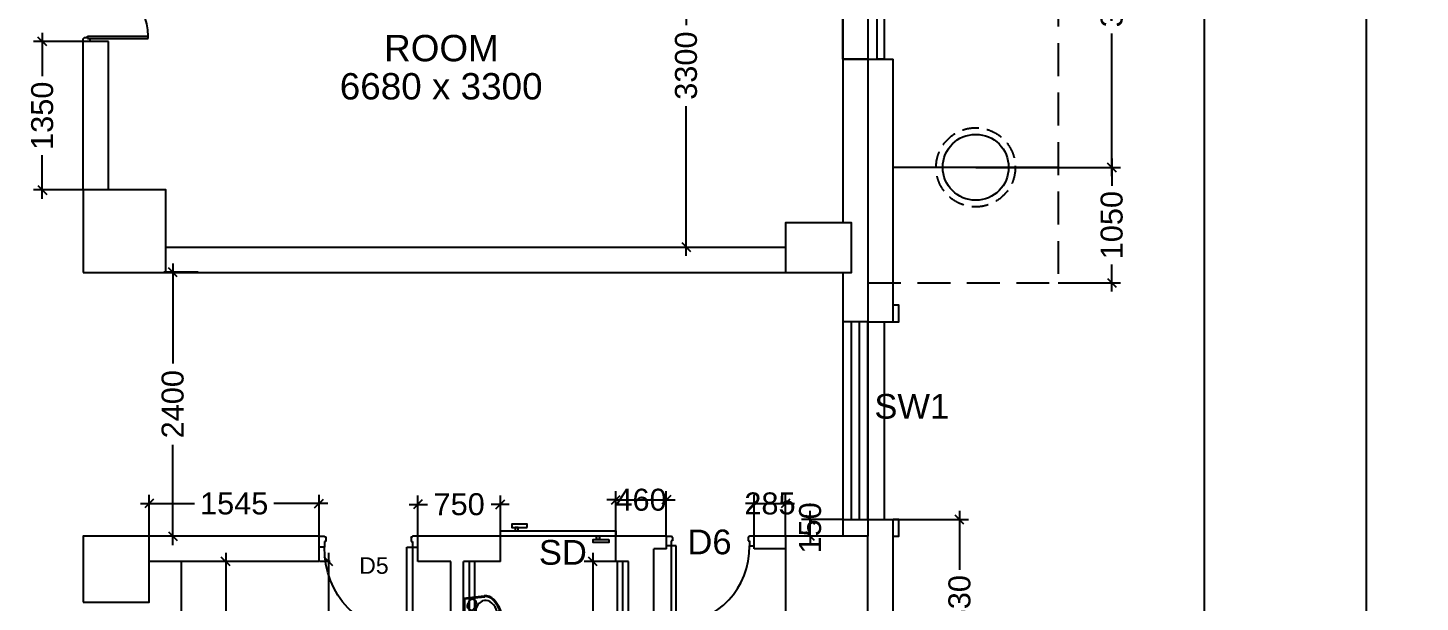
# Model space of a CAD drawing. Extents: x 7897917 to 8423973, y -6487334 to -6173396.
# Drawn here: x 8031170 to 8043838, y -6365531 to -6360306 of the extents above; entities that cross this region are included whole.
import ezdxf
from ezdxf.enums import TextEntityAlignment as Align

# ---------------------------------------------------------------- set-up
doc = ezdxf.new("R2010")
doc.units = 0
doc.header["$LTSCALE"] = 600
doc.header["$MEASUREMENT"] = 0
doc.header["$PDMODE"] = 35
doc.linetypes.add('DASHED', pattern=[0.75, 0.5, -0.25])
doc.linetypes.add('HIDDEN', pattern=[0.375, 0.25, -0.125])
doc.layers.get('0').update_dxf_attribs({"linetype": 'CONTINUOUS'})
doc.layers.get('Defpoints').update_dxf_attribs({"linetype": 'CONTINUOUS'})
for name, color, linetype in [('chajja', 7, 'CONTINUOUS'), ('DIM', 8, 'CONTINUOUS'), ('DOOR', 32, 'CONTINUOUS'), ('Ele Proje.', 7, 'CONTINUOUS'), ('Ele. Proj', 7, 'CONTINUOUS'), ('joinery', 7, 'CONTINUOUS'), ('LA-column', 3, 'CONTINUOUS'), ('Railing', 21, 'CONTINUOUS'), ('Room Dim', 1, 'CONTINUOUS'), ('TEXT', 6, 'CONTINUOUS'), ('Toi-Euip', 8, 'CONTINUOUS'), ('Walls', 7, 'CONTINUOUS'), ('WIN', 151, 'CONTINUOUS'), ('Working Dim', 5, 'CONTINUOUS')]:
    doc.layers.add(name, color=color, linetype=linetype)
doc.styles.add('ari', font='arial.ttf')
doc.styles.add('ARIAL', font='arial.ttf')
doc.styles.get("Standard").update_dxf_attribs({"font": 'romans.shx'})
doc.dimstyles.new('int. dim', dxfattribs={"dimtxt": 450, "dimasz": 80, "dimexe": 80, "dimexo": 0, "dimgap": 70, "dimtad": 0, "dimdec": 0, "dimzin": 12, "dimdsep": 46, "dimtxsty": 'ari', "dimblk": 'OBLIQUE', "dimcen": 2, "dimdle": 80, "dimclrd": 256, "dimclre": 256, "dimclrt": 6, "dimadec": 0, "dimazin": 0, "dimtfac": 1, "dimtdec": 0, "dimtix": 1, "dimtmove": 2, "dimatfit": 3, "dimfxl": 1, "dimtolj": 1, "dimtzin": 0, "dimlwd": -1, "dimlwe": -1, "dimarcsym": 0})
doc.dimstyles.new('STANDARD$0', dxfattribs={"dimscale": 0, "dimtxt": 150, "dimasz": 125, "dimexe": 0.75, "dimexo": 1, "dimgap": 25, "dimtad": 1, "dimdec": 0, "dimdsep": 46, "dimtxsty": 'Standard', "dimblk1": 'DOT', "dimblk2": 'DOT', "dimsah": 1, "dimcen": 2.5, "dimclrd": 1, "dimclre": 1, "dimclrt": 3, "dimadec": 0, "dimazin": 0, "dimtfac": 1, "dimtdec": 0, "dimtmove": 0, "dimatfit": 3, "dimldrblk": 'DOT', "dimfxl": 1, "dimtolj": 1, "dimtzin": 0, "dimarcsym": 0})

# ---------------------------------------------------------------- blocks, each defined once
blk = doc.blocks.new('1000')
at = {"layer": 'DOOR'}
for p, q in [((0, -100), (0, 0)), ((0, 0), (50, 0)), ((50, -100), (0, -100)), ((50, 0), (50, -2)), ((63, -49), (50, -49)), ((50, -49), (50, -100)), ((50, -100), (50, -901)), ((100, -100), (50, -100)), ((63, -13), (61, -13)), ((63, -13), (63, -49)), ((100, -901), (100, -100)), ((837, -13), (837, -49)), ((837, -13), (839, -13)), ((837, -49), (850, -49)), ((850, 0), (850, -2)), ((900, 0), (850, 0)), ((850, -49), (850, -100)), ((850, -100), (900, -100)), ((900, -100), (900, 0)), ((50, -901), (100, -901))]:
    blk.add_line(p, q, dxfattribs=at)
for centre, major_axis, start_param, end_param in [((50, -13), (-7.95, 7.95), 3.926991, 5.497787), ((850, -13), (7.95, 7.95), 0.785398, 2.356194)]:
    blk.add_ellipse(centre, major_axis=major_axis, ratio=1, start_param=start_param, end_param=end_param, dxfattribs=at)
at = {"layer": 'DOOR', "color": 145}
blk.add_ellipse((64, -115), major_axis=(-520, 590), ratio=1, start_param=2.464943, end_param=4.009476, dxfattribs=at)
blk = doc.blocks.new('A$C225605CF')
at = {"layer": 'DOOR'}
for points in [[(-869, 137), (-869, 166), (-728, 166), (-728, 137)], [(-786, 108), (-786, 137), (-758, 137), (-758, 108)], [(115, 108), (115, 58), (-934, 58), (-934, 108)], [(-128, 29), (-128, 0), (14, 0), (14, 29)], [(-44, 58), (-44, 29), (-16, 29), (-16, 58)]]:
    blk.add_lwpolyline(points, close=True, dxfattribs=at)
blk = doc.blocks.new('A$C1E9F72C1')
at = {"layer": 'Toi-Euip', "color": 8}
for p, q in [((-228, 0), (-249, -186)), ((-228, 0), (228, 0)), ((228, 0), (249, -186)), ((-221, -7), (-242, -193)), ((-213, -10), (209, -10)), ((-64, -55), (-90, -55)), ((-76, -73), (-76, -40)), ((12, -55), (-15, -55)), ((-1, -73), (-1, -40)), ((1, -175), (1, -113)), ((92, -55), (65, -55)), ((79, -67), (79, -40)), ((221, -6), (242, -193)), ((-30, -145), (31, -145))]:
    blk.add_line(p, q, dxfattribs=at)
for centre, radius in [((-76, -55), 6.49), ((1, -145), 21.7), ((-1, -55), 6.49), ((79, -55), 6.49), ((1, -145), 15.6), ((1, -145), 11)]:
    blk.add_circle(centre, radius, dxfattribs=at)
for centre, radius, start, end in [((-208, 15), 24.9, 216.2215, 258.8549), ((208, 16), 26, 271.4204, 321.2513), ((-196, -77), 20.9, 116.809, 207.5092), ((-160, -68), 57.4, 198.3504, 235.0331), ((-125, -156), 127, 109.5864, 129.4018), ((-182, -101), 18, 230.4642, 309.5358), ((-164, -121), 8.67, 53.8926, 133.9597), ((-152, -67), 34.3, 68.6439, 118.0808), ((-77, -276), 168, 94.0281, 120.4098), ((-163, -122), 8.8, 329.6713, 65.4896), ((-131, -108), 8.62, 142.6961, 276.8474), ((-168, -75), 49.6, 12.807, 54.9415), ((-115, -115), 27, 106.386, 151.7285), ((-150, -73), 32.2, 330.0791, 16.0346), ((35, -906), 808, 92.48, 98.7772), ((-3, -837), 738, 84.4518, 89.7569), ((46, -401), 299, 76.1733, 85.7679), ((102, -220), 111, 24.9779, 81.9798), ((152, -73), 32.2, 163.9654, 209.9209), ((170, -75), 49.6, 125.0585, 167.193), ((117, -115), 27, 28.2715, 73.614), ((135, -107), 7.45, 281.3197, 41.7016), ((154, -67), 34.3, 61.9192, 111.3561), ((164, -122), 7.8, 112.0693, 194.8477), ((166, -121), 8.67, 46.0403, 126.1074), ((127, -156), 127, 50.5982, 70.4136), ((184, -101), 18, 230.4642, 309.5358), ((163, -68), 57.4, 304.9669, 341.6496), ((198, -77), 20.9, 332.4908, 63.191), ((-166, -197), 84, 173.0041, 196.7608), ((-141, -199), 107, 191.4479, 227.66), ((-163, -200), 78.8, 174.8598, 213.2089), ((-120, -183), 124, 208.7854, 238.1585), ((-110, -193), 95.5, 167.3454, 194.4146), ((-129, -205), 80.8, 113.6187, 156.307), ((-83, -175), 127, 199.3054, 242.2025), ((77, -165), 141, 291.6868, 328.1397), ((137, -201), 71.5, 327.5919, 23.2221), ((147, -198), 95.2, 311.9105, 2.7762), ((150, -200), 100, 311.3831, 7.6058), ((-16, -67), 289, 226.8801, 256.3199), ((-54, -136), 202, 229.3146, 253.0106), ((-13, -73), 250, 238.9436, 269.4813), ((0, -46), 305, 248.1503, 293.8049), ((-4, -83), 277, 253.1484, 282.8609), ((5, -23), 300, 266.1546, 294.5893), ((11, -60), 296, 278.977, 313.6155), ((18, -68), 278, 292.3326, 313.7827)]:
    blk.add_arc(centre, radius, start, end, dxfattribs=at)
blk = doc.blocks.new('Z$W@#1275')
at = {"layer": 'DOOR'}
for p, q in [((73, 1500), (0, 1500)), ((0, 1500), (0, 1467)), ((0, 1467), (2, 1467)), ((11, 1456), (11, 1458)), ((11, 1456), (47, 1456)), ((47, 1467), (736, 1467)), ((47, 1467), (47, 1439)), ((47, 1456), (47, 1467)), ((47, 1467), (73, 1467)), ((47, 1439), (736, 1439)), ((73, 1467), (73, 1500)), ((736, 1467), (736, 1439)), ((0, 33), (2, 33)), ((0, 0), (0, 33)), ((73, 0), (0, 0)), ((11, 44), (11, 42)), ((11, 44), (47, 44)), ((47, 61), (736, 61)), ((47, 33), (47, 61)), ((47, 44), (47, 33)), ((47, 33), (736, 33)), ((47, 33), (73, 33)), ((73, 33), (73, 0)), ((736, 33), (736, 61))]:
    blk.add_line(p, q, dxfattribs=at)
for centre, start, end in [((11, 1467), 180, 270), ((11, 33), 90, 180)]:
    blk.add_arc(centre, 9.13, start, end, dxfattribs=at)
at = {"layer": 'DOOR', "color": 145}
for centre, start, end in [((47, 1439), 270, 0), ((47, 61), 0, 90)]:
    blk.add_arc(centre, 689, start, end, dxfattribs=at)
blk = doc.blocks.new('_Oblique')
at = {"color": 0, "linetype": 'ByBlock', "lineweight": -2}
blk.add_line((-0.5, -0.5), (0.5, 0.5), dxfattribs=at)
blk = doc.blocks.new('*D234')
at = {"layer": 'Defpoints', "color": 0, "transparency": 16777216}
for p in [(8038814, -6337015, 5), (8038814, -6454874), (8043346, -6454874)]:
    blk.add_point(p, dxfattribs=at)
at = {"layer": 'DIM', "color": 8, "transparency": 16777216}
for p, q in [((8043346, -6336715), (8043346, -6393996)), ((8038814, -6337015), (8043646, -6337015)), ((8043346, -6455174), (8043346, -6397894)), ((8038814, -6454874), (8043646, -6454874))]:
    blk.add_line(p, q, dxfattribs=at)
at = {"layer": 'DIM', "color": 8, "transparency": 16777216, "xscale": 300, "yscale": 300, "zscale": 300}
for p, rotation in [((8043346, -6337015), 90), ((8043346, -6454874), 270)]:
    blk.add_blockref('_Oblique', p, dxfattribs=dict(at, rotation=rotation))
at = {"layer": 'DIM', "color": 7, "transparency": 16777216, "insert": (8043346, -6395945), "char_height": 750, "attachment_point": 5, "rotation": 90, "style": 'ari'}
blk.add_mtext('\\A1;117.86m', dxfattribs=at)
blk = doc.blocks.new('*D235')
at = {"layer": 'Defpoints', "color": 0, "transparency": 16777216}
for p in [(8038814, -6337015, 4), (8041876, -6337015), (8038814, -6372996, -1)]:
    blk.add_point(p, dxfattribs=at)
at = {"layer": 'DIM', "color": 8, "transparency": 16777216}
for p, q in [((8041876, -6336715), (8041876, -6353313)), ((8038814, -6337015), (8042176, -6337015)), ((8041876, -6373296), (8041876, -6356698)), ((8038814, -6372996), (8042176, -6372996))]:
    blk.add_line(p, q, dxfattribs=at)
at = {"layer": 'DIM', "color": 8, "transparency": 16777216, "xscale": 300, "yscale": 300, "zscale": 300}
for p, rotation in [((8041876, -6337015), 90), ((8041876, -6372996), 270)]:
    blk.add_blockref('_Oblique', p, dxfattribs=dict(at, rotation=rotation))
at = {"layer": 'DIM', "color": 7, "transparency": 16777216, "insert": (8041876, -6355006), "char_height": 750, "attachment_point": 5, "rotation": 90, "style": 'ari'}
blk.add_mtext('\\A1;35.98m', dxfattribs=at)
blk = doc.blocks.new('*D303')
at = {"layer": 'Defpoints', "color": 0, "transparency": 16777216}
for p in [(8032970, -6365161), (8033096, -6365161, 5), (8033106, -6366986, 5)]:
    blk.add_point(p, dxfattribs=at)
at = {"layer": 'Working Dim', "transparency": 16777216}
for p, q in [((8033096, -6365161), (8032890, -6365161)), ((8032970, -6365081), (8032970, -6365713)), ((8032970, -6367066), (8032970, -6366433)), ((8033106, -6366986), (8032890, -6366986))]:
    blk.add_line(p, q, dxfattribs=at)
at = {"layer": 'Working Dim', "transparency": 16777216, "xscale": 80, "yscale": 80, "zscale": 80}
for p, rotation in [((8032970, -6365161), 90), ((8032970, -6366986), 270)]:
    blk.add_blockref('_Oblique', p, dxfattribs=dict(at, rotation=rotation))
at = {"layer": 'Working Dim', "color": 6, "transparency": 16777216, "insert": (8032970, -6366073), "char_height": 200, "attachment_point": 5, "rotation": 90, "style": 'ari'}
blk.add_mtext('\\A1;1825', dxfattribs=at)
blk = doc.blocks.new('*D390')
at = {"layer": 'Defpoints', "color": 0, "transparency": 16777216}
for p in [(8036310, -6365161), (8036534, -6365161), (8036470, -6366986, 5)]:
    blk.add_point(p, dxfattribs=at)
at = {"layer": 'Working Dim', "transparency": 16777216}
for p, q in [((8036534, -6365161), (8036230, -6365161)), ((8036310, -6365081), (8036310, -6365786)), ((8036310, -6367066), (8036310, -6366361)), ((8036470, -6366986), (8036230, -6366986))]:
    blk.add_line(p, q, dxfattribs=at)
at = {"layer": 'Working Dim', "transparency": 16777216, "xscale": 80, "yscale": 80, "zscale": 80}
for p, rotation in [((8036310, -6365161), 90), ((8036310, -6366986), 270)]:
    blk.add_blockref('_Oblique', p, dxfattribs=dict(at, rotation=rotation))
at = {"layer": 'Working Dim', "color": 6, "transparency": 16777216, "insert": (8036310, -6366073), "char_height": 150, "attachment_point": 5, "rotation": 90, "style": 'ari'}
blk.add_mtext('\\A1;1825', dxfattribs=at)
blk = doc.blocks.new('*D408')
at = {"layer": 'Defpoints', "color": 0, "transparency": 16777216}
for p in [(8033906, -6365161), (8033919, -6365161, 5), (8034315, -6372246, 5)]:
    blk.add_point(p, dxfattribs=at)
at = {"layer": 'Working Dim', "transparency": 16777216}
for p, q in [((8033919, -6365161), (8033826, -6365161)), ((8033906, -6365081), (8033906, -6368335)), ((8033906, -6372326), (8033906, -6369072)), ((8034315, -6372246), (8033826, -6372246))]:
    blk.add_line(p, q, dxfattribs=at)
at = {"layer": 'Working Dim', "transparency": 16777216, "xscale": 80, "yscale": 80, "zscale": 80}
for p, rotation in [((8033906, -6365161), 90), ((8033906, -6372246), 270)]:
    blk.add_blockref('_Oblique', p, dxfattribs=dict(at, rotation=rotation))
at = {"layer": 'Working Dim', "color": 6, "transparency": 16777216, "insert": (8033906, -6368703), "char_height": 200, "attachment_point": 5, "rotation": 90, "style": 'ari'}
blk.add_mtext('\\A1;7085', dxfattribs=at)
blk = doc.blocks.new('*D620')
at = {"layer": 'Defpoints', "color": 0, "transparency": 16777216}
for p in [(8036906, -6359001, 23), (8037159, -6359001), (8036906, -6362300, 11)]:
    blk.add_point(p, dxfattribs=at)
at = {"layer": 'Working Dim', "transparency": 16777216}
for p, q in [((8037159, -6358921), (8037159, -6360282)), ((8036906, -6359001), (8037239, -6359001)), ((8037159, -6362380), (8037159, -6361019)), ((8036906, -6362300), (8037239, -6362300))]:
    blk.add_line(p, q, dxfattribs=at)
at = {"layer": 'Working Dim', "transparency": 16777216, "xscale": 80, "yscale": 80, "zscale": 80}
for p, rotation in [((8037159, -6359001), 90), ((8037159, -6362300), 270)]:
    blk.add_blockref('_Oblique', p, dxfattribs=dict(at, rotation=rotation))
at = {"layer": 'Working Dim', "color": 6, "transparency": 16777216, "insert": (8037159, -6360650), "char_height": 200, "attachment_point": 5, "rotation": 90, "style": 'ari'}
blk.add_mtext('\\A1;3300', dxfattribs=at)
blk = doc.blocks.new('*D628')
at = {"layer": 'Defpoints', "color": 0, "transparency": 16777216}
for p in [(8032274, -6364634), (8032274, -6364931, 21), (8033819, -6364931, 4)]:
    blk.add_point(p, dxfattribs=at)
at = {"layer": 'Working Dim', "transparency": 16777216}
for p, q in [((8032274, -6364931), (8032274, -6364554)), ((8033819, -6364931), (8033819, -6364554)), ((8032194, -6364634), (8032687, -6364634)), ((8033899, -6364634), (8033407, -6364634))]:
    blk.add_line(p, q, dxfattribs=at)
at = {"layer": 'Working Dim', "transparency": 16777216, "xscale": 80, "yscale": 80, "zscale": 80, "rotation": 180}
blk.add_blockref('_Oblique', (8032274, -6364634), dxfattribs=at)
at = {"layer": 'Working Dim', "transparency": 16777216, "xscale": 80, "yscale": 80, "zscale": 80}
blk.add_blockref('_Oblique', (8033819, -6364634), dxfattribs=at)
at = {"layer": 'Working Dim', "color": 6, "transparency": 16777216, "insert": (8033047, -6364634), "char_height": 200, "attachment_point": 5, "style": 'ari'}
blk.add_mtext('\\A1;1545', dxfattribs=at)
blk = doc.blocks.new('*D629')
at = {"layer": 'Defpoints', "color": 0, "transparency": 16777216}
for p in [(8035469, -6364641), (8034719, -6364931, 4), (8035469, -6364931, 4)]:
    blk.add_point(p, dxfattribs=at)
at = {"layer": 'Working Dim', "transparency": 16777216}
for p, q in [((8034719, -6364931), (8034719, -6364561)), ((8035469, -6364931), (8035469, -6364561)), ((8034639, -6364641), (8034805, -6364641)), ((8035549, -6364641), (8035384, -6364641))]:
    blk.add_line(p, q, dxfattribs=at)
at = {"layer": 'Working Dim', "transparency": 16777216, "xscale": 80, "yscale": 80, "zscale": 80, "rotation": 180}
blk.add_blockref('_Oblique', (8034719, -6364641), dxfattribs=at)
at = {"layer": 'Working Dim', "transparency": 16777216, "xscale": 80, "yscale": 80, "zscale": 80}
blk.add_blockref('_Oblique', (8035469, -6364641), dxfattribs=at)
at = {"layer": 'Working Dim', "color": 6, "transparency": 16777216, "insert": (8035094, -6364641), "char_height": 200, "attachment_point": 5, "style": 'ari'}
blk.add_mtext('\\A1;750', dxfattribs=at)
blk = doc.blocks.new('*D630')
at = {"layer": 'Defpoints', "color": 0, "transparency": 16777216}
for p in [(8036979, -6364600), (8036519, -6364931, 4), (8036979, -6364931, 4)]:
    blk.add_point(p, dxfattribs=at)
at = {"layer": 'Working Dim', "transparency": 16777216}
for p, q in [((8036519, -6364931), (8036519, -6364520)), ((8036979, -6364931), (8036979, -6364520)), ((8036519, -6364600), (8036439, -6364600)), ((8036519, -6364600), (8036979, -6364600)), ((8036979, -6364600), (8037059, -6364600))]:
    blk.add_line(p, q, dxfattribs=at)
at = {"layer": 'Working Dim', "transparency": 16777216, "xscale": 80, "yscale": 80, "zscale": 80}
blk.add_blockref('_Oblique', (8036519, -6364600), dxfattribs=at)
at = {"layer": 'Working Dim', "transparency": 16777216, "xscale": 80, "yscale": 80, "zscale": 80, "rotation": 180}
blk.add_blockref('_Oblique', (8036979, -6364600), dxfattribs=at)
at = {"layer": 'Working Dim', "color": 6, "transparency": 16777216, "insert": (8036749, -6364600), "char_height": 200, "attachment_point": 5, "style": 'ari'}
blk.add_mtext('\\A1;460', dxfattribs=at)
blk = doc.blocks.new('*D631')
at = {"layer": 'Defpoints', "color": 0, "transparency": 16777216}
for p in [(8038064, -6364634), (8037779, -6364931, 4), (8038064, -6364931, 4)]:
    blk.add_point(p, dxfattribs=at)
at = {"layer": 'Working Dim', "transparency": 16777216}
for p, q in [((8037779, -6364931), (8037779, -6364554)), ((8038064, -6364931), (8038064, -6364554)), ((8037779, -6364634), (8037699, -6364634)), ((8037779, -6364634), (8038064, -6364634)), ((8038064, -6364634), (8038144, -6364634))]:
    blk.add_line(p, q, dxfattribs=at)
at = {"layer": 'Working Dim', "transparency": 16777216, "xscale": 80, "yscale": 80, "zscale": 80}
blk.add_blockref('_Oblique', (8037779, -6364634), dxfattribs=at)
at = {"layer": 'Working Dim', "transparency": 16777216, "xscale": 80, "yscale": 80, "zscale": 80, "rotation": 180}
blk.add_blockref('_Oblique', (8038064, -6364634), dxfattribs=at)
at = {"layer": 'Working Dim', "color": 6, "transparency": 16777216, "insert": (8037922, -6364634), "char_height": 200, "attachment_point": 5, "style": 'ari'}
blk.add_mtext('\\A1;285', dxfattribs=at)
blk = doc.blocks.new('*D632')
at = {"layer": 'Defpoints', "color": 0, "transparency": 16777216}
for p in [(8032720, -6362530, 22), (8032488, -6364931), (8032720, -6364931, 16)]:
    blk.add_point(p, dxfattribs=at)
at = {"layer": 'Working Dim', "transparency": 16777216}
for p, q in [((8032720, -6362530), (8032408, -6362530)), ((8032488, -6362450), (8032488, -6363360)), ((8032488, -6365011), (8032488, -6364100)), ((8032720, -6364931), (8032408, -6364931))]:
    blk.add_line(p, q, dxfattribs=at)
at = {"layer": 'Working Dim', "transparency": 16777216, "xscale": 80, "yscale": 80, "zscale": 80}
for p, rotation in [((8032488, -6362530), 90), ((8032488, -6364931), 270)]:
    blk.add_blockref('_Oblique', p, dxfattribs=dict(at, rotation=rotation))
at = {"layer": 'Working Dim', "color": 6, "transparency": 16777216, "insert": (8032488, -6363730), "char_height": 200, "attachment_point": 5, "rotation": 90, "style": 'ari'}
blk.add_mtext('\\A1;2400', dxfattribs=at)
blk = doc.blocks.new('*D633')
at = {"layer": 'Defpoints', "color": 0, "transparency": 16777216}
for p in [(8031674, -6360431, 14), (8031301, -6361781), (8031674, -6361781, 22)]:
    blk.add_point(p, dxfattribs=at)
at = {"layer": 'Working Dim', "transparency": 16777216}
for p, q in [((8031301, -6360351), (8031301, -6360747)), ((8031674, -6360431), (8031221, -6360431)), ((8031301, -6361861), (8031301, -6361464)), ((8031674, -6361781), (8031221, -6361781))]:
    blk.add_line(p, q, dxfattribs=at)
at = {"layer": 'Working Dim', "transparency": 16777216, "xscale": 80, "yscale": 80, "zscale": 80}
for p, rotation in [((8031301, -6360431), 90), ((8031301, -6361781), 270)]:
    blk.add_blockref('_Oblique', p, dxfattribs=dict(at, rotation=rotation))
at = {"layer": 'Working Dim', "color": 6, "transparency": 16777216, "insert": (8031301, -6361106), "char_height": 200, "attachment_point": 5, "rotation": 90, "style": 'ari'}
blk.add_mtext('\\A1;1350', dxfattribs=at)
blk = doc.blocks.new('*D1425')
at = {"layer": 'Defpoints', "color": 0, "transparency": 16777216}
for p in [(8038288, -6364780), (8038584, -6364780, 134), (8038584, -6364930, 35)]:
    blk.add_point(p, dxfattribs=at)
at = {"layer": 'Working Dim', "transparency": 16777216}
for p, q in [((8038584, -6364780), (8038208, -6364780)), ((8038288, -6364780), (8038288, -6364700)), ((8038288, -6364930), (8038288, -6364780)), ((8038584, -6364930), (8038208, -6364930)), ((8038288, -6364930), (8038288, -6365010))]:
    blk.add_line(p, q, dxfattribs=at)
at = {"layer": 'Working Dim', "transparency": 16777216, "xscale": 80, "yscale": 80, "zscale": 80}
for p, rotation in [((8038288, -6364780), 270), ((8038288, -6364930), 90)]:
    blk.add_blockref('_Oblique', p, dxfattribs=dict(at, rotation=rotation))
at = {"layer": 'Working Dim', "color": 6, "transparency": 16777216, "insert": (8038288, -6364855), "char_height": 200, "attachment_point": 5, "rotation": 90, "style": 'ari'}
blk.add_mtext('\\A1;150', dxfattribs=at)
blk = doc.blocks.new('*D1432')
at = {"layer": 'Defpoints', "color": 0, "transparency": 16777216}
for p in [(8039044, -6364780, 182), (8039044, -6366409, 83), (8039647, -6366409)]:
    blk.add_point(p, dxfattribs=at)
at = {"layer": 'Working Dim', "transparency": 16777216}
for p, q in [((8039044, -6364780), (8039727, -6364780)), ((8039647, -6364700), (8039647, -6365236)), ((8039647, -6366489), (8039647, -6365954)), ((8039044, -6366409), (8039727, -6366409))]:
    blk.add_line(p, q, dxfattribs=at)
at = {"layer": 'Working Dim', "transparency": 16777216, "xscale": 80, "yscale": 80, "zscale": 80}
for p, rotation in [((8039647, -6364780), 90), ((8039647, -6366409), 270)]:
    blk.add_blockref('_Oblique', p, dxfattribs=dict(at, rotation=rotation))
at = {"layer": 'Working Dim', "color": 6, "transparency": 16777216, "insert": (8039647, -6365595), "char_height": 200, "attachment_point": 5, "rotation": 90, "style": 'ari'}
blk.add_mtext('\\A1;1630', dxfattribs=at)
blk = doc.blocks.new('*D1442')
at = {"layer": 'Defpoints', "color": 0, "transparency": 16777216}
for p in [(8039794, -6361576), (8041032, -6361576), (8040544, -6362626, -186)]:
    blk.add_point(p, dxfattribs=at)
at = {"layer": 'Working Dim', "transparency": 16777216}
for p, q in [((8041032, -6361496), (8041032, -6361742)), ((8039794, -6361576), (8041112, -6361576)), ((8041032, -6362706), (8041032, -6362459)), ((8040544, -6362626), (8041112, -6362626))]:
    blk.add_line(p, q, dxfattribs=at)
at = {"layer": 'Working Dim', "transparency": 16777216, "xscale": 80, "yscale": 80, "zscale": 80}
for p, rotation in [((8041032, -6361576), 90), ((8041032, -6362626), 270)]:
    blk.add_blockref('_Oblique', p, dxfattribs=dict(at, rotation=rotation))
at = {"layer": 'Working Dim', "color": 6, "transparency": 16777216, "insert": (8041032, -6362101), "char_height": 200, "attachment_point": 5, "rotation": 90, "style": 'ari'}
blk.add_mtext('\\A1;1050', dxfattribs=at)
blk = doc.blocks.new('*D1443')
at = {"layer": 'Defpoints', "color": 0, "transparency": 16777216}
for p in [(8039794, -6358406), (8041032, -6358406), (8039794, -6361576)]:
    blk.add_point(p, dxfattribs=at)
at = {"layer": 'Working Dim', "transparency": 16777216}
for p, q in [((8041032, -6358326), (8041032, -6359622)), ((8039794, -6358406), (8041112, -6358406)), ((8041032, -6361656), (8041032, -6360359)), ((8039794, -6361576), (8041112, -6361576))]:
    blk.add_line(p, q, dxfattribs=at)
at = {"layer": 'Working Dim', "transparency": 16777216, "xscale": 80, "yscale": 80, "zscale": 80}
for p, rotation in [((8041032, -6358406), 90), ((8041032, -6361576), 270)]:
    blk.add_blockref('_Oblique', p, dxfattribs=dict(at, rotation=rotation))
at = {"layer": 'Working Dim', "color": 6, "transparency": 16777216, "insert": (8041032, -6359991), "char_height": 200, "attachment_point": 5, "rotation": 90, "style": 'ari'}
blk.add_mtext('\\A1;3170', dxfattribs=at)

msp = doc.modelspace()

# ---------------------------------------------------------------- linework, layer by layer
at = {"color": 8, "elevation": -221.478}
msp.add_lwpolyline([(8038583.926, -6360589.726), (8038583.926, -6359390.125), (8038813.926, -6359390.125), (8038813.926, -6360589.726)], close=True, dxfattribs=at)
at = {"layer": 'chajja', "color": 8, "linetype": 'DASHED'}
for p, q in [((8040543.85, -6347845.446, -1103.138), (8040543.85, -6362625.529, -251.385)), ((8038813.926, -6362625.529, -295.513), (8040543.85, -6362625.529, -295.513))]:
    msp.add_line(p, q, dxfattribs=at)
at = {"layer": 'Ele Proje.'}
for points, elevation in [([(8039044.035, -6362979.931), (8039094.035, -6362979.931), (8039094.035, -6362829.931), (8039044.035, -6362829.931)], 27.18), ([(8039044.021, -6364930.183), (8039094.02, -6364930.183), (8039094.02, -6364780.183), (8039044.021, -6364780.183)], 17.247)]:
    msp.add_lwpolyline(points, dxfattribs=dict(at, elevation=elevation))
at = {"layer": 'Ele. Proj', "color": 1}
for p, q in [((8038583.926, -6360589.726, -44.488), (8039044.049, -6360589.726, -44.488)), ((8039044.049, -6362979.931, -44.488), (8039044.049, -6360589.726, -44.488)), ((8038814.016, -6362979.931, -44.488), (8039044.049, -6362979.931, -44.488)), ((8038814.014, -6364779.912, 126.045), (8039044.014, -6364779.912, 126.045)), ((8039044.014, -6366109.694, 119.883), (8039044.014, -6364779.912, 130.145))]:
    msp.add_line(p, q, dxfattribs=at)
at = {"layer": 'LA-column', "color": 2, "elevation": 1.031}
for points in [[(8031673.874, -6362530.569), (8032423.874, -6362530.569), (8032423.874, -6361780.569), (8031673.874, -6361780.569)], [(8038064.016, -6362530.576), (8038664.016, -6362530.576), (8038664.016, -6362080.576), (8038064.016, -6362080.576)], [(8031673.876, -6365530.614), (8032273.876, -6365530.614), (8032273.876, -6364930.614), (8031673.876, -6364930.614)], [(8038064.016, -6365680.614), (8038814.016, -6365680.614), (8038814.016, -6364930.614), (8038064.016, -6364930.614)]]:
    msp.add_lwpolyline(points, close=True, dxfattribs=at)
at = {"layer": 'Railing'}
for points in [[(8035184.368, -6365160.518), (8035184.368, -6366935.561), (8036584.368, -6366935.561), (8036584.368, -6365160.518)], [(8035234.368, -6365160.518), (8035234.368, -6366885.561), (8036534.368, -6366885.561), (8036534.368, -6365160.518)]]:
    msp.add_lwpolyline(points, dxfattribs=at)
at = {"layer": 'Toi-Euip', "linetype": 'Continuous'}
msp.add_line((8032568.184, -6366986.092), (8032568.184, -6365166.092), dxfattribs=at)
at = {"layer": 'Walls'}
for p, q in [((8038583.926, -6359000.57), (8038583.926, -6362080.633)), ((8038813.926, -6359000.57), (8038813.926, -6364930.554)), ((8038583.926, -6360589.726, 21.018), (8038583.926, -6362080.027, 21.018)), ((8038813.926, -6360589.726, 21.018), (8038813.926, -6364929.947, 21.018)), ((8038583.926, -6362530.633), (8038583.926, -6364930.554))]:
    msp.add_line(p, q, dxfattribs=at)
at = {"layer": 'Walls', "linetype": 'Continuous'}
for p, q in [((8031904.409, -6360430.576), (8031674.409, -6360430.576)), ((8031674.41, -6361780.528), (8031674.41, -6360430.576)), ((8031904.41, -6361780.528), (8031904.41, -6360430.576)), ((8032424.137, -6362300.291), (8038064.369, -6362300.291)), ((8032424.137, -6362530.291), (8038064.369, -6362530.291)), ((8033819.368, -6364930.518), (8032274.049, -6364930.518)), ((8033819.368, -6365160.562), (8033819.368, -6364930.487)), ((8035469.368, -6364930.518), (8034719.368, -6364930.518)), ((8034719.368, -6365160.562), (8034719.368, -6364930.562)), ((8035469.368, -6365160.518), (8035469.368, -6364930.518)), ((8036979.368, -6364930.518), (8036519.368, -6364930.518)), ((8036519.368, -6365160.518), (8036519.368, -6364930.518)), ((8036979.368, -6365045.519), (8036979.368, -6364930.518)), ((8038064.189, -6364930.518), (8037779.368, -6364930.518)), ((8037779.368, -6365045.519), (8037779.368, -6364930.518)), ((8036864.368, -6372245.561), (8036864.368, -6365045.518)), ((8036979.368, -6365045.518), (8036864.368, -6365045.518)), ((8038064.189, -6365045.518), (8037779.368, -6365045.518)), ((8033819.368, -6365160.518), (8032274.049, -6365160.518)), ((8035019.368, -6365160.518), (8034719.368, -6365160.518)), ((8035019.368, -6367100.561), (8035019.368, -6365160.518)), ((8035134.368, -6366985.561), (8035134.368, -6365160.518)), ((8035469.368, -6365160.518), (8035134.368, -6365160.518)), ((8036634.368, -6365160.518), (8036519.368, -6365160.518)), ((8036634.368, -6366985.561), (8036634.368, -6365160.518))]:
    msp.add_line(p, q, dxfattribs=at)
at = {"layer": 'Walls', "color": 8}
msp.add_line((8038964.013, -6364779.912, 126.045), (8038964.013, -6362979.912, 126.045), dxfattribs=at)
at = {"layer": 'WIN', "linetype": 'Continuous'}
for points, elevation in [([(8038961.152, -6359390.125), (8038961.152, -6360589.728), (8038896.719, -6360589.728), (8038896.719, -6359390.125)], -115.125), ([(8038814.014, -6362979.912), (8038584.014, -6362979.912), (8038584.014, -6364779.912), (8038814.014, -6364779.912)], 126.045), ([(8038737.014, -6362979.912), (8038661.014, -6362979.912), (8038661.014, -6364779.912), (8038737.014, -6364779.912)], 126.045)]:
    msp.add_lwpolyline(points, close=True, dxfattribs=dict(at, elevation=elevation))
at = {"layer": 'Working Dim'}
msp.add_line((8039044.049, -6361574.959, -44.488), (8040543.85, -6361574.959, -44.488), dxfattribs=at)
at = {"layer": 'Working Dim', "color": 8, "linetype": 'HIDDEN'}
msp.add_circle((8039793.95, -6361574.959, -82.968), 360, dxfattribs=at)
at = {"layer": 'Working Dim', "color": 3, "linetype": 'Continuous'}
msp.add_circle((8039793.95, -6361574.959, -82.968), 300, dxfattribs=at)

# ---------------------------------------------------------------- block references
at = {"layer": 'DOOR', "xscale": 0.8000117540359497, "yscale": 0.8000117540359497, "zscale": 0.8000117540359497}
msp.add_blockref('Z$W@#1275', (8031674.409, -6360430.576), dxfattribs=at)
at = {"layer": 'DOOR', "linetype": 'Continuous'}
for p, xscale, yscale, zscale, rotation in [((8034719.363, -6364930.602), -0.9999942127615463, 0.9999942183494568, 0.999994217161175, 359.9999871933212), ((8036979.368, -6364930.519), 0.8888888917863601, 0.8888888917863601, 0.8888888917863601, 1.308674912879204e-05)]:
    msp.add_blockref('1000', p, dxfattribs=dict(at, xscale=xscale, yscale=yscale, zscale=zscale, rotation=rotation))
at = {"layer": 'DOOR', "rotation": 180}
msp.add_blockref('A$C225605CF', (8035586.269, -6364822.485), dxfattribs=at)
at = {"layer": 'Toi-Euip', "color": 31, "rotation": 90}
msp.add_blockref('A$C1E9F72C1', (8035134.368, -6365722.82), dxfattribs=at)

# ---------------------------------------------------------------- texts
at = {"layer": 'joinery', "style": 'ari'}
for s, p in [('SW1', (8039212.666, -6363861.682, 128.673)), ('D6', (8037371.816, -6365095.171)), ('SD', (8036037.723, -6365190.17))]:
    msp.add_text(s, height=225, dxfattribs=at).set_placement(p, align=Align.CENTER)
at = {"layer": 'Room Dim', "style": 'ARIAL'}
msp.add_text('6680 x 3300', height=240, dxfattribs=at).set_placement((8034930.232, -6360957.756), align=Align.CENTER)
at = {"layer": 'TEXT', "color": 7, "style": 'ARIAL'}
msp.add_text('ROOM', height=240, dxfattribs=at).set_placement((8034932.852, -6360610.485), align=Align.CENTER)
at = {"layer": 'Walls', "linetype": 'Continuous', "style": 'ari'}
msp.add_text('D5', height=150, dxfattribs=at).set_placement((8034318.49, -6365272.66), align=Align.CENTER)

# ---------------------------------------------------------------- dimensions: what is measured, and where the dimension line sits
at = {"layer": 'DIM'}
for base, p1, p2, angle, picture, middle in [((8043345.836, -6454873.916), (8038814.099, -6337015.366, 5.131), (8038813.921, -6454873.916), 90, '*D234', (8043345.836, -6395944.641)), ((8041875.798, -6337015.366, 1.031), (8038813.921, -6372995.776), (8038814.099, -6337015.366, 5.131), 270, '*D235', (8041875.798, -6355005.571, 1.031))]:
    dim = msp.add_linear_dim(base=base, p1=p1, p2=p2, angle=angle, dimstyle='STANDARD$0', override={"dimscale": 1, "dimtxt": 750, "dimasz": 300, "dimexe": 300, "dimexo": 0, "dimgap": 1, "dimtad": 0, "dimdec": 2, "dimlfac": 0.001, "dimzin": 0, "dimpost": 'm', "dimtxsty": 'ari', "dimblk1": 'Oblique', "dimblk2": 'Oblique', "dimcen": 0, "dimdle": 300, "dimclrd": 8, "dimclre": 8, "dimclrt": 7, "dimadec": 2, "dimtdec": 2, "dimtmove": 2, "dimfxl": 0.75, "dimfrac": 1, "dimlwd": 65535, "dimlwe": 65535}, dxfattribs=at)
    dim.commit()
    dim.dimension.update_dxf_attribs({"geometry": picture, "text_midpoint": middle})
at = {"layer": 'Working Dim'}
for base, p1, p2, override, picture, middle in [((8041031.576, -6358405.506, -70.637), (8039793.95, -6361575.565, -70.637), (8039793.95, -6358405.506, -70.637), {"dimtxt": 200, "dimarcsym": 1}, '*D1443', (8041031.576, -6359990.536, -70.637)), ((8037158.647, -6359000.57), (8036906.391, -6362300.291, 10.733), (8036906.387, -6359000.57, 22.5), {"dimtxt": 200}, '*D620', (8037158.647, -6360650.431)), ((8031300.909, -6361780.528), (8031674.41, -6360430.576, 14.072), (8031674.41, -6361780.528, 22.465), {"dimtxt": 200}, '*D633', (8031300.909, -6361105.552)), ((8041031.576, -6361575.565, -70.637), (8040543.85, -6362625.529, -257.033), (8039793.95, -6361575.565, -70.637), {"dimtxt": 200, "dimarcsym": 1}, '*D1442', (8041031.576, -6362100.547, -70.637)), ((8032488.006, -6364930.518), (8032720.26, -6362530.291, 21.69), (8032720.203, -6364930.518, 16.438), {"dimtxt": 200}, '*D632', (8032488.006, -6363730.405)), ((8038287.696, -6364779.912, 32.311), (8038584.016, -6364929.911, 67.196), (8038584.014, -6364779.912, 166.061), {"dimtxt": 200}, '*D1425', (8038287.696, -6364854.912, 32.311)), ((8039647.421, -6366409.423, -55.464), (8039044.014, -6364779.912, 126.045), (8039044.035, -6366409.423, 27.18), {"dimtxt": 200, "dimarcsym": 1}, '*D1432', (8039647.421, -6365594.668, -55.464)), ((8032970.006, -6365160.651), (8033105.725, -6366985.694, 5.131), (8033096.353, -6365160.651, 4.505), {"dimtxt": 200}, '*D303', (8032970.006, -6366073.172)), ((8033905.787, -6365160.694), (8034314.983, -6372245.694, 5.131), (8033918.92, -6365160.694, 5.131), {"dimtxt": 200}, '*D408', (8033905.787, -6368703.194)), ((8036310.248, -6365160.651), (8036470.235, -6366985.694, 5.131), (8036533.92, -6365160.651), {"dimtxt": 150}, '*D390', (8036310.248, -6366073.172))]:
    dim = msp.add_linear_dim(base=base, p1=p1, p2=p2, angle=90, dimstyle='int. dim', override=override, dxfattribs=at)
    dim.commit()
    dim.dimension.update_dxf_attribs({"geometry": picture, "text_midpoint": middle})
for base, p1, p2, picture, middle in [((8032274.049, -6364634.413), (8033819.368, -6364930.518, 3.602), (8032274.049, -6364930.518, 21.213), '*D628', (8033046.708, -6364634.413)), ((8035469.368, -6364641.232), (8034719.368, -6364930.518, 3.602), (8035469.368, -6364930.518, 3.602), '*D629', (8035094.368, -6364641.232)), ((8036979.368, -6364600.31), (8036519.368, -6364930.518, 3.602), (8036979.368, -6364930.518, 3.602), '*D630', (8036749.368, -6364600.31)), ((8038064.189, -6364634.413), (8037779.368, -6364930.518, 3.602), (8038064.189, -6364930.518, 3.602), '*D631', (8037921.778, -6364634.413))]:
    dim = msp.add_linear_dim(base=base, p1=p1, p2=p2, dimstyle='int. dim', override={"dimtxt": 200}, dxfattribs=at)
    dim.commit()
    dim.dimension.update_dxf_attribs({"geometry": picture, "text_midpoint": middle})

doc.saveas('drawing.dxf')
